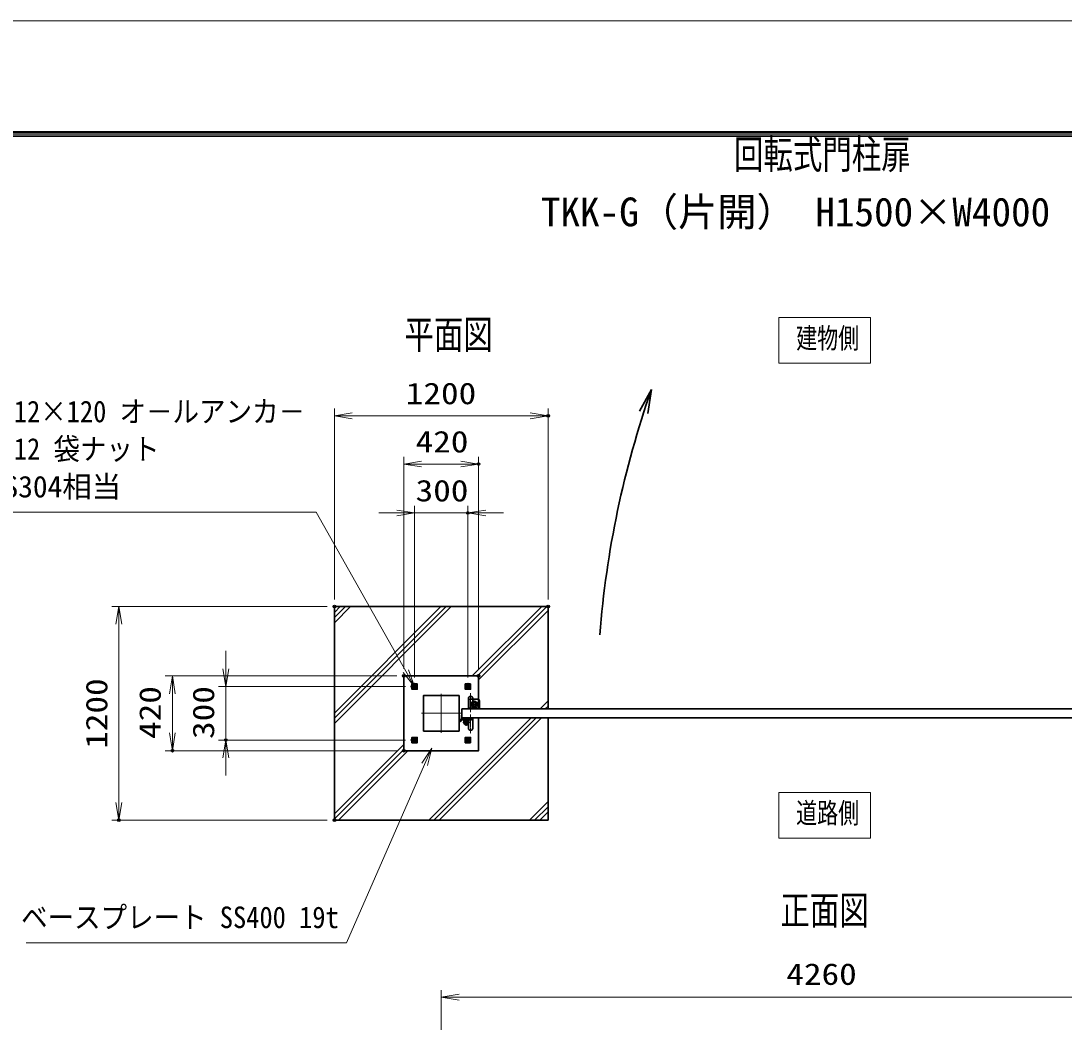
# Model space of a CAD drawing. Units: millimetres at full size. Extents: x -11880 to 11880, y -8400 to 8400.
# Drawn here: x -1618 to 4241, y 2777 to 8400 of the extents above; entities that cross this region are included whole.
import ezdxf
from ezdxf.enums import TextEntityAlignment as Align

# ---------------------------------------------------------------- set-up
doc = ezdxf.new("R2010")
doc.units = ezdxf.units.MM
doc.header["$LTSCALE"] = 30
doc.header["$PDMODE"] = 32
doc.header["$PDSIZE"] = 15
for name, pattern in [('DASHED', [7.5, 6, -1.5]), ('USER1', [9, 6, -0.75, 1.5, -0.75]), ('USER2', [18, 12, -1.5, 3, -1.5])]:
    doc.linetypes.add(name, pattern=pattern)
for name, color, linetype, lineweight in [('0-0_D-TTL', 7, 'Continuous', 18), ('0-1_外形線', 7, 'Continuous', 35), ('0-2_0', 7, 'Continuous', 18), ('0-3_寸法線', 4, 'Continuous', 18), ('0-5_細線', 2, 'Continuous', 35), ('0-6_隠れ線', 140, 'DASHED', 18), ('0-7_軸線', 200, 'USER2', 15), ('0-D_ハッチング', 253, 'Continuous', 13), ('1-0_AM_0N', 7, 'Continuous', 50), ('1-1_AM_7N', 6, 'USER1', 18), ('1-3_AM_4N', 4, 'Continuous', 25)]:
    doc.layers.add(name, color=color, linetype=linetype, lineweight=lineweight)
for name, color, linetype in [('0-4_Defpoints', 7, 'Continuous'), ('0-9_文字3', 254, 'Continuous'), ('0-C_文字', 254, 'Continuous')]:
    doc.layers.add(name, color=color, linetype=linetype)
doc.styles.add('ＭＳ ゴシック', font='')
doc.styles.get('ＭＳ ゴシック').set_extended_font_data('MS Gothic')

# ---------------------------------------------------------------- blocks, each defined once
blk = doc.blocks.new('A$C4093506B')
at = {"layer": '0-1_外形線'}
for p, q in [((-373.3, 0), (376.7, 0)), ((-373.3, -1755), (-373.3, 0)), ((376.7, -1755), (376.7, 0))]:
    blk.add_line(p, q, dxfattribs=at)
blk.add_arc((1.7, -1755), 375, 180, 0, dxfattribs=at)
at = {"layer": '0-7_軸線', "linetype": 'USER1'}
blk.add_line((1.7, 532.5), (1.7, -2662.5), dxfattribs=at)
blk = doc.blocks.new('A$C031A601E')
at = {"layer": '0-1_外形線'}
for p, q in [((-914.7, 739.2), (-914.7, -610.8)), ((-614.7, -910.8), (585.3, -910.8))]:
    blk.add_line(p, q, dxfattribs=at)
blk.add_lwpolyline([(885.3, -610.8), (885.3, 739.2), (-914.7, 739.2)], dxfattribs=at)
for centre, start, end in [((-614.7, -610.8), 180, 270), ((585.3, -610.8), 270, 0)]:
    blk.add_arc(centre, 300, start, end, dxfattribs=at)
at = {"layer": '0-5_細線'}
blk.add_circle((-14.7, -10.8), 525, dxfattribs=at)
at = {"layer": '0-6_隠れ線', "linetype": 'Continuous'}
blk.add_line((-914.7, 589.2), (885.3, 589.2), dxfattribs=at)
at = {"layer": '0-6_隠れ線'}
for radius in [420, 315, 285]:
    blk.add_circle((-14.7, -10.8), radius, dxfattribs=at)
at = {"layer": '0-7_軸線'}
for q in [(-14.7, 645.4), (-670.9, -10.8), (641.6, -10.8), (-14.7, -667.1)]:
    blk.add_line((-14.7, -10.8), q, dxfattribs=at)
blk = doc.blocks.new('_Open')
at = {"layer": '0-2_0', "color": 4}
blk.add_line((-30, 5), (0, 0), dxfattribs=at)
blk.add_lwpolyline([(-30, -5), (0, 0), (-30, 0)], dxfattribs=at)
blk = doc.blocks.new('S263')
at = {"layer": '0-3_寸法線'}
for points in [[(5178916.4, 81180054.8), (5232882.8, 81180054.8), (5246042, 81210136), (5247244.3, 81212884.5)], [(5246500.1, 81209935.6), (5247244.3, 81212884.5), (5245583.9, 81210336.4)]]:
    blk.add_lwpolyline(points, dxfattribs=at)
at = {"layer": '0-3_寸法線', "color": 254, "style": 'ＭＳ ゴシック', "width": 0.9}
blk.add_text('ベースプレート SS400 19t', height=3637, dxfattribs=at).set_placement((5178052.4, 81181455.3), align=Align.BOTTOM_LEFT)
blk = doc.blocks.new('S264')
at = {"layer": '0-3_寸法線'}
for points in [[(5170579, 81252615.1), (5227742.2, 81252615.1), (5242864.2, 81225836.4), (5244339.4, 81223224.2)], [(5242428.9, 81225590.6), (5244339.4, 81223224.2), (5243299.6, 81226082.3)]]:
    blk.add_lwpolyline(points, dxfattribs=at)
at = {"layer": '0-3_寸法線', "color": 254, "style": 'ＭＳ ゴシック', "width": 0.9}
for s, p in [('4-M12×120 オ－ルアンカ－', (5170147, 81266677.2)), ('4-M12 袋ナット', (5170147, 81260377.2))]:
    blk.add_text(s, height=3637, dxfattribs=at).set_placement(p, align=Align.BOTTOM_LEFT)
at = {"layer": '0-3_寸法線', "color": 254, "style": 'ＭＳ ゴシック'}
blk.add_text('SUS304相当', height=3637, dxfattribs=at).set_placement((5170147, 81254015.6), align=Align.BOTTOM_LEFT)
blk = doc.blocks.new('U276')
at = {"layer": '1-0_AM_0N'}
blk.add_lwpolyline([(4230, 4344.1), (4500, 4188.2), (4770, 4344.1), (4770, 4655.9), (4500, 4811.8), (4230, 4655.9)], close=True, dxfattribs=at)
for radius in [270, 151.6]:
    blk.add_circle((4500, 4500), radius, dxfattribs=at)
at = {"layer": '1-1_AM_7N'}
for p, q in [((4157.1, 4500), (4842.9, 4500)), ((4500, 4842.9), (4500, 4157.1))]:
    blk.add_line(p, q, dxfattribs=at)
at = {"layer": '1-3_AM_4N'}
blk.add_arc((4500, 4500), 180, 260, 170, dxfattribs=at)
blk = doc.blocks.new('U277')
at = {"layer": '1-0_AM_0N'}
blk.add_lwpolyline([(-4230, 4344.1), (-4500, 4188.2), (-4770, 4344.1), (-4770, 4655.9), (-4500, 4811.8), (-4230, 4655.9)], close=True, dxfattribs=at)
for radius in [270, 151.6]:
    blk.add_circle((-4500, 4500), radius, dxfattribs=at)
at = {"layer": '1-1_AM_7N'}
for p, q in [((-4157.1, 4500), (-4842.9, 4500)), ((-4500, 4842.9), (-4500, 4157.1))]:
    blk.add_line(p, q, dxfattribs=at)
at = {"layer": '1-3_AM_4N'}
blk.add_arc((-4500, 4500), 180, 10, 280, dxfattribs=at)
blk = doc.blocks.new('U278')
at = {"layer": '1-0_AM_0N'}
blk.add_lwpolyline([(4230, -4344.1), (4500, -4188.2), (4770, -4344.1), (4770, -4655.9), (4500, -4811.8), (4230, -4655.9)], close=True, dxfattribs=at)
for radius in [270, 151.6]:
    blk.add_circle((4500, -4500), radius, dxfattribs=at)
at = {"layer": '1-1_AM_7N'}
for p, q in [((4157.1, -4500), (4842.9, -4500)), ((4500, -4842.9), (4500, -4157.1))]:
    blk.add_line(p, q, dxfattribs=at)
at = {"layer": '1-3_AM_4N'}
blk.add_arc((4500, -4500), 180, 190, 100, dxfattribs=at)
blk = doc.blocks.new('U279')
at = {"layer": '1-0_AM_0N'}
blk.add_lwpolyline([(-4230, -4344.1), (-4500, -4188.2), (-4770, -4344.1), (-4770, -4655.9), (-4500, -4811.8), (-4230, -4655.9)], close=True, dxfattribs=at)
for radius in [270, 151.6]:
    blk.add_circle((-4500, -4500), radius, dxfattribs=at)
at = {"layer": '1-1_AM_7N'}
for p, q in [((-4157.1, -4500), (-4842.9, -4500)), ((-4500, -4842.9), (-4500, -4157.1))]:
    blk.add_line(p, q, dxfattribs=at)
at = {"layer": '1-3_AM_4N'}
blk.add_arc((-4500, -4500), 180, 80, 350, dxfattribs=at)
blk = doc.blocks.new('A$C67A600EB')
at = {"layer": '0-1_外形線'}
blk.add_lwpolyline([(6300, 750), (6300, 6300), (-6300, 6300), (-6300, -6300), (6300, -6300), (6300, -750)], dxfattribs=at)
for points in [[(-4950, 4950), (-4050, 4950), (-4050, 4050), (-4950, 4050)], [(4950, 4950), (4050, 4950), (4050, 4050), (4950, 4050)], [(-3000, -3000), (3000, -3000), (3000, 3000), (-3000, 3000)], [(-4950, -4950), (-4050, -4950), (-4050, -4050), (-4950, -4050)], [(4950, -4950), (4050, -4950), (4050, -4050), (4950, -4050)]]:
    blk.add_lwpolyline(points, close=True, dxfattribs=at)
at = {"layer": '0-5_細線'}
for p, q in [((3000, -1200), (3000, -300)), ((3000, -300), (3090, -300)), ((3090, -300), (3090, -1044.1)), ((4980, -1020), (3180, -1020)), ((3335.9, -1110), (4980, -1110)), ((3480, -750), (3480, -870)), ((3480, -750), (4980, -750)), ((3480, -870), (4980, -870)), ((3810, -1530), (3810, -1200)), ((3810, -1200), (4650, -1200)), ((3855, -870), (3855, -1020)), ((3855, -1020), (4605, -1020)), ((4028.8, -1350), (4431.2, -1350)), ((4050, -1200), (4050, -1020)), ((4410, -1200), (4410, -1020)), ((4605, -1020), (4605, -870)), ((4650, -1200), (4650, -1530)), ((4980, -870), (4980, -750)), ((4980, -1020), (5129.9, -1057)), ((5106.6, -1143.9), (4980, -1110)), ((5129.9, -1057), (5106.6, -1143.9))]:
    blk.add_line(p, q, dxfattribs=at)
blk.add_circle((3180, -1200), 180, dxfattribs=at)
blk.add_circle((3180, -1200), 180, dxfattribs=at)
for radius, start, end in [(420, 180, 0), (270, 138.18969, 41.81031)]:
    blk.add_arc((4230, -1530), radius, start, end, dxfattribs=at)
at = {"layer": '0-6_隠れ線'}
for centre in [(-4500, 4500), (4500, 4500), (-4500, -4500), (4500, -4500)]:
    blk.add_circle(centre, 300, dxfattribs=at)
at = {"layer": '0-7_軸線'}
for p, q in [((0, -3300), (0, 3300)), ((-3300, 0), (3300, 0)), ((3180, -1200), (2910.5, -1200)), ((3180, -1200), (3180, -930.5)), ((3180, -1200), (3180, -1469.5)), ((3180, -1200), (3449.5, -1200)), ((4230, -1530), (3633.6, -1530)), ((4230, -1530), (4230, -933.6)), ((4230, -1530), (4230, -2126.4)), ((4230, -1530), (4826.4, -1530))]:
    blk.add_line(p, q, dxfattribs=at)
at = {"layer": '1-0_AM_0N'}
for name in ['U277', 'U276', 'U279', 'U278']:
    blk.add_blockref(name, (0, 0), dxfattribs=at)

msp = doc.modelspace()

# ---------------------------------------------------------------- linework, layer by layer
at = {"layer": '0-0_D-TTL'}
for points in [[(-11880, -8400), (11880, -8400), (11880, 8400), (-11880, 8400)], [(-11116.29, 7779.43), (11116.29, 7779.43), (11116.29, -7777.71), (-11116.29, -7777.71)], [(-11109.21, 7772.36), (11109.21, 7772.36), (11109.21, -7770.64), (-11109.21, -7770.64)], [(-11102.14, 7765.29), (11102.14, 7765.29), (11102.14, -7763.57), (-11102.14, -7763.57)], [(-11095.07, 7758.21), (11095.07, 7758.21), (11095.07, -7756.5), (-11095.07, -7756.5)], [(-11088, 7751.14), (11088, 7751.14), (11088, -7749.43), (-11088, -7749.43)]]:
    msp.add_lwpolyline(points, close=True, dxfattribs=at)
at = {"layer": '0-1_外形線'}
for points in [[(143.04, 5111.26), (1343.04, 5111.26), (1343.04, 4536.26)], [(1343.04, 4486.26), (1343.04, 3911.26), (143.04, 3911.26), (143.04, 5111.26)]]:
    msp.add_lwpolyline(points, dxfattribs=at)
msp.add_lwpolyline([(858.04, 4536.26), (4858.04, 4536.26), (4858.04, 4486.26), (858.04, 4486.26)], close=True, dxfattribs=at)
msp.add_circle((928.04, 4561.26), 12.5, dxfattribs=at)
at = {"layer": '0-3_寸法線'}
for p, q in [((143.04, 5151.26), (143.04, 6222.2)), ((1343.04, 5151.26), (1343.04, 6222.2)), ((143.04, 6182.2), (1343.04, 6182.2)), ((533.04, 4761.26), (533.04, 5951.26)), ((953.04, 4761.26), (953.04, 5951.26)), ((533.04, 5911.26), (953.04, 5911.26)), ((493.04, 5636.35), (393.04, 5636.35)), ((593.04, 4712.69), (593.04, 5676.35)), ((593.04, 5636.35), (893.04, 5636.35)), ((893.04, 4712.69), (893.04, 5676.35)), ((993.04, 5636.35), (1093.04, 5636.35)), ((103.04, 5111.26), (-1107.01, 5111.26)), ((-1067.01, 5111.26), (-1067.01, 3911.26)), ((-467.01, 4761.26), (-467.01, 4861.26)), ((493.04, 4721.26), (-807.01, 4721.26)), ((-767.01, 4721.26), (-767.01, 4301.26)), ((541.61, 4661.26), (-507.01, 4661.26)), ((-467.01, 4661.26), (-467.01, 4361.26)), ((541.61, 4361.26), (-507.01, 4361.26)), ((493.04, 4301.26), (-807.01, 4301.26)), ((-467.01, 4261.26), (-467.01, 4161.26)), ((103.04, 3911.26), (-1107.01, 3911.26)), ((743.04, 1038.91), (743.04, 2957.2)), ((743.04, 2917.2), (5003.04, 2917.2))]:
    msp.add_line(p, q, dxfattribs=at)
for points in [[(2638.63, 6477.04), (3153.9, 6477.04), (3153.9, 6734.11), (2638.63, 6734.11)], [(2638.63, 3810.28), (3153.9, 3810.28), (3153.9, 4067.36), (2638.63, 4067.36)]]:
    msp.add_lwpolyline(points, close=True, dxfattribs=at)
at = {"layer": '0-4_Defpoints'}
for p in [(1343.04, 6182.2), (953.04, 5911.26), (893.04, 5636.35), (143.04, 5111.26), (143.04, 5111.26), (1343.04, 5111.26), (533.04, 4721.26), (533.04, 4721.26), (953.04, 4721.26), (581.61, 4661.26), (593.04, 4672.69), (893.04, 4672.69), (-467.01, 4361.26), (581.61, 4361.26), (-767.01, 4301.26), (533.04, 4301.26), (-1067.01, 3911.26), (143.04, 3911.26)]:
    msp.add_point(p, dxfattribs=at)
at = {"layer": '0-5_細線'}
for q in [(1855.79, 6207.96), (1902.46, 6194.46)]:
    msp.add_line((1923.49, 6329.14), q, dxfattribs=at)
msp.add_arc((7072.08, 4525.73), 5455.3, 160.69606, 175.52715, dxfattribs=at)
at = {"layer": '0-D_ハッチング'}
for p, q in [((143.04, 5078.24), (176.06, 5111.26)), ((143.04, 4512.56), (741.74, 5111.26)), ((143.04, 5049.24), (205.06, 5111.26)), ((143.04, 4483.56), (770.74, 5111.26)), ((143.04, 5020.24), (234.06, 5111.26)), ((143.04, 4454.56), (799.74, 5111.26)), ((917.43, 4721.26), (1307.43, 5111.26)), ((946.43, 4721.26), (1336.43, 5111.26)), ((953.04, 4698.87), (1343.04, 5088.87)), ((1298.12, 4536.26), (1343.04, 4581.19)), ((1327.12, 4536.26), (1343.04, 4552.19)), ((673.12, 3911.26), (1248.12, 4486.26)), ((702.12, 3911.26), (1277.12, 4486.26)), ((731.12, 3911.26), (1306.12, 4486.26)), ((143.04, 3946.87), (533.04, 4336.87)), ((143.04, 3917.87), (533.04, 4307.87)), ((165.43, 3911.26), (555.43, 4301.26)), ((1238.8, 3911.26), (1343.04, 4015.5)), ((1267.8, 3911.26), (1343.04, 3986.5)), ((1296.8, 3911.26), (1343.04, 3957.5))]:
    msp.add_line(p, q, dxfattribs=at)

# ---------------------------------------------------------------- block references
at = {"layer": '0-1_外形線', "xscale": 0.03333333, "yscale": 0.03333333}
for name, p in [('A$C67A600EB', (743.04, 4511.26)), ('A$C4093506B', (907.98, 4486.26))]:
    msp.add_blockref(name, p, dxfattribs=at)
at = {"layer": '0-1_外形線', "yscale": 0.03333333, "rotation": 180}
for name, p, xscale in [('A$C4093506B', (907.98, 4536.26), -0.03333333), ('A$C031A601E', (927.55, 4560.9), 0.03333333)]:
    msp.add_blockref(name, p, dxfattribs=dict(at, xscale=xscale))
at = {"layer": '0-3_寸法線'}
for name, p, xscale, yscale in [('S264', (-174218.27, -2702779.54), 0.03333333, 0.03333333), ('_Open', (1343.04, 6182.2), 3.333333, 3.333333), ('_Open', (953.04, 5911.26), 3.333333, 3.333333), ('_Open', (593.04, 5636.35), 3.333333, 3.333333), ('S263', (-174218.27, -2702779.54), 0.03333333, 0.03333333)]:
    msp.add_blockref(name, p, dxfattribs=dict(at, xscale=xscale, yscale=yscale))
at = {"layer": '0-3_寸法線', "xscale": 3.333333, "yscale": 3.333333}
for p, rotation in [((143.04, 6182.2), 180), ((533.04, 5911.26), 180), ((893.04, 5636.35), 180), ((-1067.01, 5111.26), 90), ((-467.01, 4661.26), 270), ((-767.01, 4721.26), 90), ((-767.01, 4301.26), 270), ((-467.01, 4361.26), 90), ((-1067.01, 3911.26), 270), ((743.04, 2917.2), 180)]:
    msp.add_blockref('_Open', p, dxfattribs=dict(at, rotation=rotation))

# ---------------------------------------------------------------- texts
at = {"layer": '0-1_外形線', "style": 'ＭＳ ゴシック', "width": 0.75}
for s, p in [('建物側', (2736.22, 6525.75)), ('道路側', (2736.22, 3859))]:
    msp.add_text(s, height=115.5, dxfattribs=at).set_placement(p, align=Align.BOTTOM_LEFT)
at = {"layer": '0-3_寸法線', "color": 254, "style": 'ＭＳ ゴシック', "width": 1.2}
for s, p in [('1200', (543.84, 6210.88)), ('420', (599.04, 5939.95)), ('300', (599.04, 5665.03)), ('4260', (2681.04, 2949.89))]:
    msp.add_text(s, height=121.2, dxfattribs=at).set_placement(p, align=Align.BOTTOM_LEFT)
for s, p in [('1200', (-1095.7, 4312.06)), ('420', (-795.7, 4367.26)), ('300', (-495.7, 4367.26))]:
    msp.add_text(s, height=121.2, rotation=90, dxfattribs=at).set_placement(p, align=Align.BOTTOM_LEFT)
at = {"layer": '0-9_文字3', "style": 'ＭＳ ゴシック', "width": 0.75}
msp.add_text('回転式門柱扉', height=161.7, dxfattribs=at).set_placement((2387.2, 7520.85), align=Align.BOTTOM_LEFT)
at = {"layer": '0-9_文字3', "style": 'ＭＳ ゴシック'}
msp.add_text('TKK-G（片開） H1500×W4000', height=161.6, dxfattribs=at).set_placement((1302.78, 7197.88), align=Align.BOTTOM_LEFT)
at = {"layer": '0-C_文字', "style": 'ＭＳ ゴシック', "width": 0.75}
for s, p in [('平面図', (536.2, 6509.1)), ('正面図', (2647.56, 3275.76))]:
    msp.add_text(s, height=161.7, dxfattribs=at).set_placement(p, align=Align.BOTTOM_LEFT)

doc.saveas('drawing.dxf')
